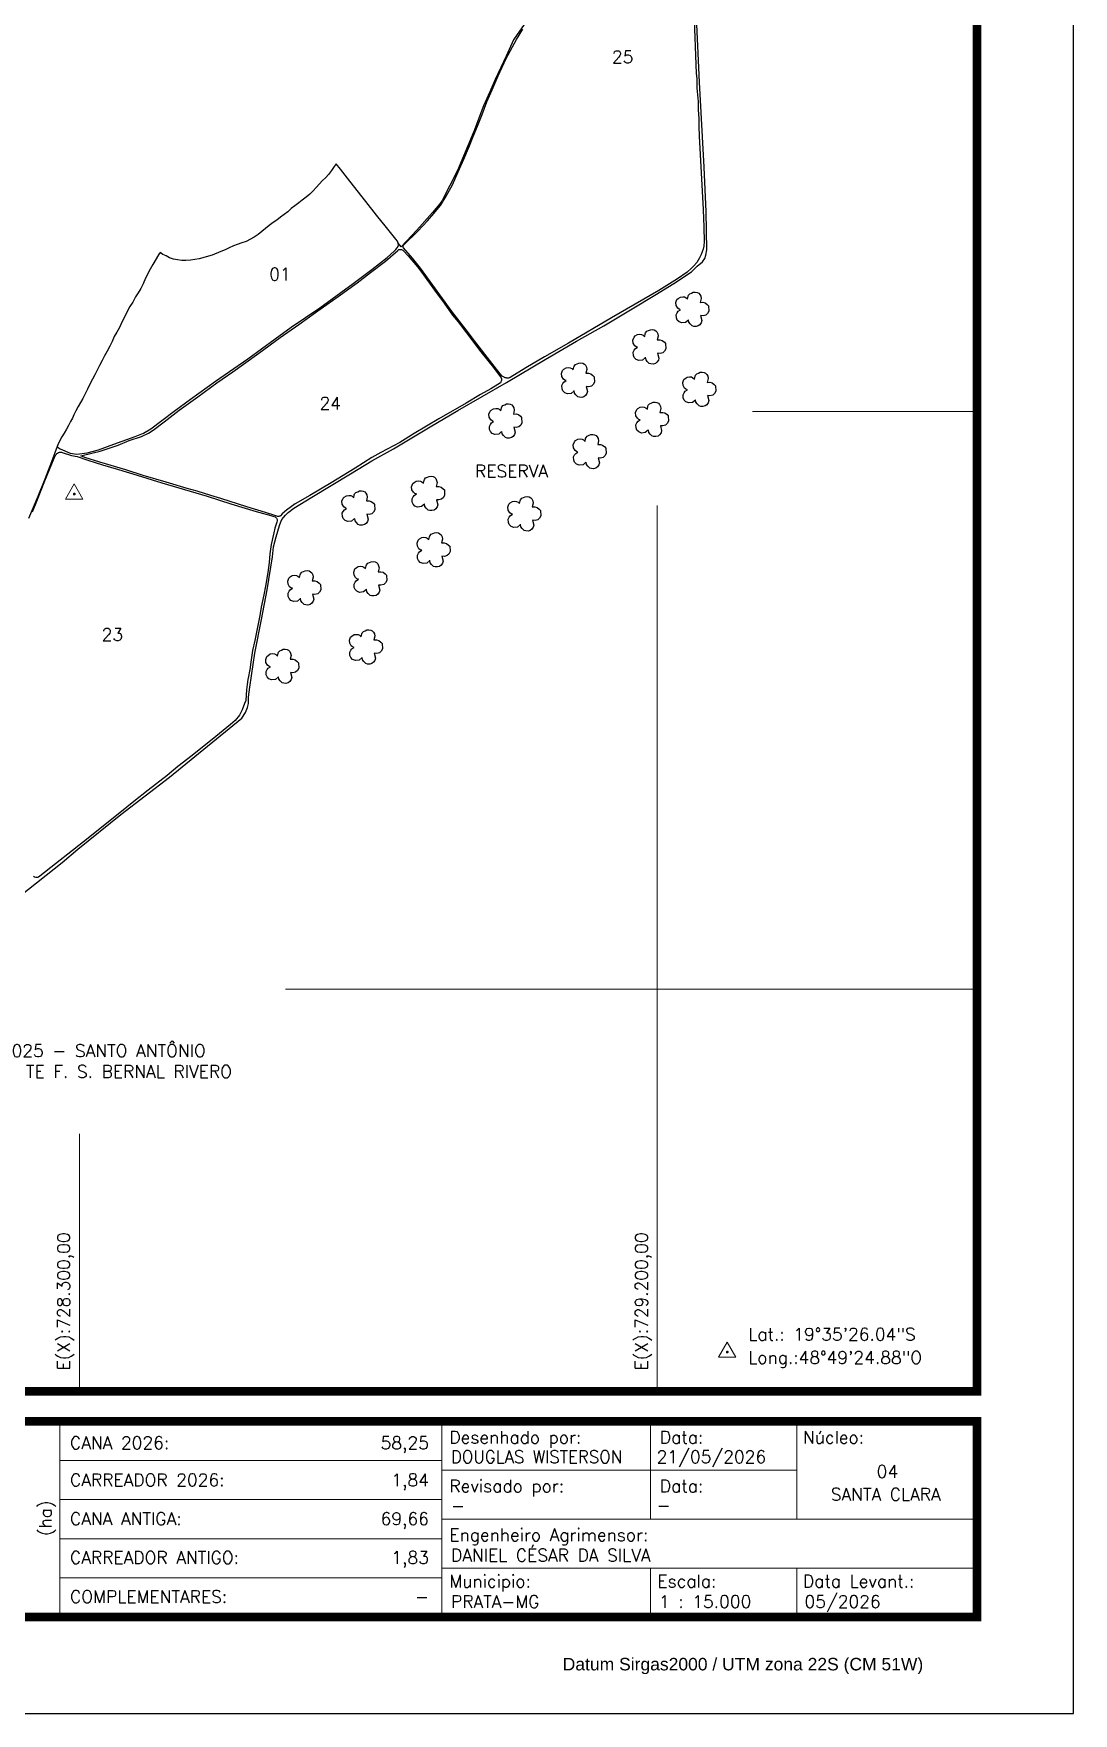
# Model space of a CAD drawing. Header units: inches. Extents: x 726698 to 729848, y 7830472 to 7834927.
# Drawn here: x 728228 to 729848, y 7830472 to 7833089 of the extents above; entities that cross this region are included whole.
import ezdxf
from ezdxf.enums import TextEntityAlignment as Align

# ---------------------------------------------------------------- set-up
doc = ezdxf.new("R2010")
doc.units = ezdxf.units.IN
doc.header["$MEASUREMENT"] = 0
for name, pattern in [('CONTINUO', [0]), ('LIN0', [0]), ('PONTILHADO', [5, 0, -5])]:
    doc.linetypes.add(name, pattern=pattern)
for name, color, linetype, lineweight in [('0114000627', 1, 'Continuous', 25), ('0114000627001', 5, 'Continuous', 25), ('MALHA', 8, 'Continuous', 9), ('Margem', 5, 'Continuous', 25), ('TEXTO', 7, 'Continuous', 25), ('TG', 7, 'LIN0', 25)]:
    doc.layers.add(name, color=color, linetype=linetype, lineweight=lineweight)
for name, color, linetype in [('0114000627023', 5, 'Continuous'), ('0114000627024', 5, 'Continuous'), ('0114000627025', 5, 'Continuous'), ('CONFRONTANTES', 7, 'Continuous'), ('VEGETAÇÃO', 94, 'PONTILHADO')]:
    doc.layers.add(name, color=color, linetype=linetype)
doc.styles.add('marcelo', font='arial.ttf')
doc.styles.add('SIMPLEX', font='')
doc.styles.get('SIMPLEX').set_extended_font_data('simplex.shx')

# ---------------------------------------------------------------- blocks, each defined once
blk = doc.blocks.new('MATO')
at = {"layer": 'VEGETAÇÃO', "color": 94, "linetype": 'CONTINUO'}
blk.add_polyline3d([(728769.5, 7832233.8, 0), (728764.9, 7832229.9, 0), (728759, 7832229.2, 0), (728754.8, 7832230.9, 0), (728751.9, 7832233.8, 0), (728750.6, 7832237.1, 0), (728750.3, 7832242.1, 0), (728751.9, 7832245.2, 0), (728753.6, 7832247.5, 0), (728757, 7832249.8, 0), (728754.8, 7832250.5, 0), (728752.7, 7832252.2, 0), (728750.2, 7832256.2, 0), (728749.7, 7832260.9, 0), (728751.6, 7832265.7, 0), (728753.4, 7832267.5, 0), (728756.9, 7832269.6, 0), (728760.5, 7832270.1, 0), (728763.4, 7832269.7, 0), (728765.7, 7832268.6, 0), (728768.2, 7832266.4, 0), (728769, 7832270.7, 0), (728769.6, 7832272.4, 0), (728771.5, 7832274.7, 0), (728774.3, 7832275.8, 0), (728777, 7832277, 0), (728780.1, 7832277.3, 0), (728783, 7832276.8, 0), (728785.4, 7832275.6, 0), (728787.1, 7832273.7, 0), (728788.6, 7832270.7, 0), (728789.2, 7832267.3, 0), (728787.8, 7832261.3, 0), (728792, 7832261.4, 0), (728795.5, 7832260.5, 0), (728798.8, 7832257.9, 0), (728800.6, 7832255.9, 0), (728801.1, 7832247.6, 0), (728799.1, 7832243.9, 0), (728796.4, 7832241.4, 0), (728792.2, 7832240.3, 0), (728788.4, 7832240.6, 0), (728790.4, 7832232.9, 0), (728789.5, 7832229.6, 0), (728787.3, 7832226.5, 0), (728784.8, 7832224.5, 0), (728781.3, 7832223.7, 0), (728777.9, 7832223.9, 0), (728775.3, 7832224.6, 0), (728772.3, 7832227.6, 0), (728770.3, 7832230.2, 0), (728769.7, 7832234.2, 0)], dxfattribs=at)

msp = doc.modelspace()

# ---------------------------------------------------------------- linework, layer by layer
at = {"layer": '0114000627'}
for points in [[(728154.9, 7831704.6), (728272.8, 7831797.6), (728297.3, 7831818), (728364.4, 7831872), (728440.1, 7831930.2), (728552.9, 7832022.4), (728552.9, 7832022.4), (728558.8, 7832031.2), (728561.5, 7832038.6), (728563, 7832045.1), (728563.1, 7832054.7), (728565.3, 7832070.3), (728573.3, 7832123.6), (728583.5, 7832176), (728592.4, 7832222.2), (728600.6, 7832273.5), (728602.4, 7832288.9), (728606.5, 7832304.7), (728611.3, 7832322.1), (728613.6, 7832328), (728615.2, 7832331.6), (728617.7, 7832334.8), (728620.9, 7832338.6), (728625.2, 7832342.6), (728634.1, 7832349.3), (728661.9, 7832366.6), (728722.3, 7832402.6), (728755.6, 7832422.9), (728789.3, 7832442), (728846.3, 7832475.8), (728889.2, 7832501.6), (728964.9, 7832545.1), (729025.2, 7832580.9), (729074.2, 7832609.4), (729116.9, 7832633.6), (729160.9, 7832659.8), (729196, 7832680.9), (729225.8, 7832699.4), (729253.4, 7832717.4), (729262.1, 7832726.5), (729270.5, 7832733.2), (729273.9, 7832738), (729275.7, 7832743.3), (729277.3, 7832751.5), (729276.4, 7832811.1), (729273.2, 7832880.6), (729265.8, 7833013.1), (729256.1, 7833227.1)], [(728998.7, 7833111.6), (728981.7, 7833087.1), (728975.9, 7833078.7), (728964.5, 7833053.2), (728947.4, 7833016.8), (728939, 7832997.9), (728929.5, 7832975.8), (728914.4, 7832936.1), (728888.8, 7832875.5), (728864.9, 7832828.5), (728861.2, 7832823.3), (728849.8, 7832810.1), (728825.7, 7832782.6), (728800.8, 7832756.5), (728796.5, 7832762.2), (728796.5, 7832762.2), (728795.2, 7832765.1), (728793, 7832768.2), (728778, 7832786.5), (728762.5, 7832805.6), (728745.9, 7832826.9), (728721.3, 7832858.6), (728706.4, 7832877.2), (728699.8, 7832885.8), (728696.5, 7832881.3), (728692.7, 7832875.2), (728687.9, 7832869.2), (728683.6, 7832864.2), (728678.2, 7832859.2), (728673.6, 7832854.6), (728668.8, 7832849), (728664, 7832843.8), (728658.9, 7832838.5), (728653, 7832833.7), (728647, 7832829.3), (728641.4, 7832825), (728635.4, 7832820.2), (728629.9, 7832815.9), (728624.4, 7832811.1), (728618.6, 7832807), (728613, 7832802.5), (728607.4, 7832798.1), (728601.5, 7832794.1), (728595.3, 7832789.6), (728589.7, 7832785), (728584.1, 7832780.3), (728578.1, 7832775.4), (728572.2, 7832771.5), (728559.6, 7832764.8), (728553, 7832762.4), (728545.6, 7832760.2), (728540, 7832757.9), (728533, 7832754.7), (728526.7, 7832751.7), (728520.4, 7832749.1), (728506.8, 7832743.6), (728486.3, 7832737.6), (728472.8, 7832735.5), (728465.8, 7832735), (728464.6, 7832735), (728459.6, 7832735.1), (728452.5, 7832736.4), (728446.4, 7832737.1), (728440.1, 7832739.3), (728434.9, 7832742.2), (728429.9, 7832744.6), (728425.4, 7832747.4), (728425.4, 7832747.4), (728423.3, 7832744), (728414.4, 7832728.8), (728410.1, 7832721.4), (728403, 7832707.4), (728399, 7832698.9), (728395.4, 7832691.3), (728391.4, 7832684.7), (728387.4, 7832678.3), (728383.1, 7832670.3), (728378.6, 7832663.4), (728374.4, 7832655.7), (728370.4, 7832648.1), (728366.6, 7832639.9), (728362.2, 7832630.6), (728358.2, 7832623.3), (728354.2, 7832616.5), (728350.8, 7832609.1), (728347, 7832601.5), (728343.1, 7832594.1), (728338.9, 7832586.5), (728335.4, 7832579.1), (728331.1, 7832571.8), (728323.7, 7832557), (728320.2, 7832550.1), (728316.2, 7832542.3), (728312.3, 7832534.9), (728309.1, 7832528.3), (728308.1, 7832526.2), (728305, 7832520), (728301.5, 7832513.8), (728297.8, 7832507.6), (728294.4, 7832501), (728291.4, 7832494.6), (728288.9, 7832489.6), (728286.1, 7832484.3), (728283, 7832478.1), (728279.6, 7832472.6), (728276.1, 7832466.4), (728272.4, 7832460.3), (728267, 7832449.7), (728256.5, 7832421.3), (728246, 7832394.4), (728234.9, 7832367.4), (728220.6, 7832333.4)]]:
    msp.add_lwpolyline(points, dxfattribs=at)
at = {"layer": '0114000627001', "linetype": 'ByBlock'}
msp.add_lwpolyline([(728795.2, 7832765.1), (728793, 7832768.2), (728778, 7832786.5), (728762.5, 7832805.6), (728745.9, 7832826.9), (728721.3, 7832858.6), (728706.4, 7832877.2), (728699.8, 7832885.8), (728696.5, 7832881.3), (728692.7, 7832875.2), (728687.9, 7832869.2), (728683.6, 7832864.2), (728678.2, 7832859.2), (728673.6, 7832854.6), (728668.8, 7832849), (728664, 7832843.8), (728658.9, 7832838.5), (728653, 7832833.7), (728647, 7832829.3), (728641.4, 7832825), (728635.4, 7832820.2), (728629.9, 7832815.9), (728624.4, 7832811.1), (728618.6, 7832807), (728613, 7832802.5), (728607.4, 7832798.1), (728601.5, 7832794.1), (728595.3, 7832789.6), (728589.7, 7832785), (728584.1, 7832780.3), (728578.1, 7832775.4), (728572.2, 7832771.5), (728559.6, 7832764.8), (728553, 7832762.4), (728545.6, 7832760.2), (728540, 7832757.9), (728533, 7832754.7), (728526.7, 7832751.7), (728520.4, 7832749.1), (728506.8, 7832743.6), (728486.3, 7832737.6), (728472.8, 7832735.5), (728465.8, 7832735), (728464.6, 7832735), (728459.6, 7832735.1), (728452.5, 7832736.4), (728446.4, 7832737.1), (728440.1, 7832739.3), (728434.9, 7832742.2), (728429.9, 7832744.6), (728425.4, 7832747.4), (728425.4, 7832747.4), (728423.3, 7832744), (728414.4, 7832728.8), (728410.1, 7832721.4), (728403, 7832707.4), (728399, 7832698.9), (728395.4, 7832691.3), (728391.4, 7832684.7), (728387.4, 7832678.3), (728383.1, 7832670.3), (728378.6, 7832663.4), (728374.4, 7832655.7), (728370.4, 7832648.1), (728366.6, 7832639.9), (728362.2, 7832630.6), (728358.2, 7832623.3), (728354.2, 7832616.5), (728350.8, 7832609.1), (728347, 7832601.5), (728343.1, 7832594.1), (728338.9, 7832586.5), (728335.4, 7832579.1), (728331.1, 7832571.8), (728323.7, 7832557), (728320.2, 7832550.1), (728316.2, 7832542.3), (728312.3, 7832534.9), (728309.1, 7832528.3), (728308.1, 7832526.2), (728305, 7832520), (728301.5, 7832513.8), (728297.8, 7832507.6), (728294.4, 7832501), (728291.4, 7832494.6), (728288.9, 7832489.6), (728286.1, 7832484.3), (728283, 7832478.1), (728279.6, 7832472.6), (728276.1, 7832466.4), (728272.4, 7832460.3), (728267, 7832449.7), (728265.2, 7832444.9), (728269.7, 7832441.7), (728285.3, 7832435.1), (728296, 7832433.5), (728312, 7832435.5), (728329.6, 7832440.2), (728353.7, 7832448.8), (728386.5, 7832461.1), (728399.8, 7832466.4), (728411.3, 7832472.9), (728428.5, 7832485.9), (728447.4, 7832500.2), (728473, 7832519.1), (728511.6, 7832546.9), (728562.1, 7832582.2), (728604.7, 7832613.2), (728629.7, 7832631.1), (728674.2, 7832661.2), (728726.2, 7832699.4), (728755.3, 7832721), (728779.5, 7832740), (728790.2, 7832749.4), (728793, 7832752.1), (728795, 7832754.7), (728796.2, 7832757.1), (728796.7, 7832759.5), (728796.5, 7832762.2)], close=True, dxfattribs=at)
at = {"layer": '0114000627023'}
msp.add_lwpolyline([(728226.9, 7832343.6), (728234.4, 7832362.9), (728246.1, 7832391.8), (728257.1, 7832418.3), (728260.7, 7832427), (728262.4, 7832431.2), (728263.2, 7832432.5), (728264.2, 7832433.6), (728264.9, 7832434.3), (728265.8, 7832435), (728267.3, 7832436), (728268.6, 7832436.4), (728269.9, 7832436.5), (728271.7, 7832436.4), (728272.8, 7832436.1), (728287.7, 7832431.3), (728296.5, 7832429.6), (728313, 7832424), (728335.8, 7832416.7), (728360.7, 7832409.5), (728389.9, 7832400.5), (728428.5, 7832388.6), (728498.9, 7832367.9), (728535.9, 7832356.3), (728575.1, 7832344.4), (728598.1, 7832337.9), (728602.7, 7832336.5), (728604.7, 7832335.8), (728605.9, 7832335), (728606.8, 7832333.9), (728607.4, 7832332.9), (728607.9, 7832331.5), (728607.9, 7832329.6), (728607.5, 7832327.3), (728604.1, 7832318.1), (728602.9, 7832310.9), (728598.4, 7832292.8), (728596.3, 7832278.3), (728595.2, 7832264.7), (728593.1, 7832249), (728589.6, 7832227.9), (728587.1, 7832214.4), (728583.2, 7832194.9), (728581, 7832182.3), (728572.9, 7832143.1), (728569.7, 7832127.8), (728567.7, 7832116.5), (728566.1, 7832105.8), (728565.2, 7832097.1), (728564.8, 7832095.5), (728563, 7832087.2), (728562.3, 7832082.4), (728561, 7832074.5), (728559.9, 7832066.3), (728559.6, 7832058.6), (728559, 7832050), (728557.2, 7832045.2), (728553.2, 7832035.4), (728549.1, 7832026.9), (728542.5, 7832018.6), (728535.3, 7832012.2), (728512.5, 7831993.5), (728475.3, 7831963.9), (728453, 7831946.8), (728436.5, 7831933.1), (728406.9, 7831909.9), (728384.6, 7831892.6), (728363, 7831875), (728340.2, 7831856.4), (728316, 7831837.5), (728289.2, 7831816), (728262.6, 7831795.2), (728238.2, 7831776.1), (728236.1, 7831774.7), (728234.7, 7831774.1), (728233, 7831773.9), (728231.8, 7831773.9), (728229.8, 7831774.5), (728228.2, 7831775.4)], dxfattribs=at)
at = {"layer": '0114000627024'}
msp.add_lwpolyline([(728804.3, 7832750.8), (728811.9, 7832742.4), (728826.3, 7832725.1), (728835.8, 7832712.9), (728852.9, 7832689.1), (728867.8, 7832668.6), (728881.1, 7832649.8), (728889.6, 7832639.7), (728902.8, 7832622.3), (728925.1, 7832592.6), (728944.7, 7832568.3), (728952, 7832558.5), (728955.4, 7832554.3), (728956.6, 7832552.5), (728957.2, 7832550.9), (728957.2, 7832549), (728957.1, 7832548.1), (728956.9, 7832547.3), (728956.4, 7832546), (728955.8, 7832544.8), (728951.8, 7832542.1), (728940.8, 7832535.4), (728924.8, 7832526.6), (728902.2, 7832512.9), (728859.9, 7832488.6), (728821.3, 7832465.4), (728799.2, 7832451.5), (728769.2, 7832435.8), (728755.3, 7832428.5), (728729.2, 7832411.4), (728692.1, 7832388.9), (728658.8, 7832369.3), (728635.9, 7832355.9), (728622.2, 7832346), (728615.9, 7832340.6), (728613, 7832337.5), (728612.4, 7832337), (728611.6, 7832336.7), (728610.7, 7832336.5), (728609.7, 7832336.5), (728608.6, 7832336.6), (728607.6, 7832336.8), (728604.3, 7832338), (728589.6, 7832342.6), (728560.7, 7832351.3), (728520.2, 7832364.2), (728504.4, 7832369.3), (728483.4, 7832375.6), (728467.6, 7832379.8), (728435.2, 7832389.8), (728399, 7832400.3), (728372.2, 7832409.2), (728331.9, 7832421.2), (728308.2, 7832428.3), (728302.1, 7832431.1), (728321.1, 7832435.4), (728332.3, 7832438.3), (728343.3, 7832441.7), (728360, 7832447.7), (728377.5, 7832454.7), (728396.4, 7832461), (728407.5, 7832466.3), (728414.7, 7832470.9), (728431.7, 7832484), (728455.4, 7832502), (728484.1, 7832522.8), (728513.9, 7832544.4), (728538.7, 7832561.6), (728579.2, 7832590.8), (728612.6, 7832615.3), (728641.6, 7832635.6), (728667.8, 7832653.9), (728702.9, 7832679.2), (728732.6, 7832700.4), (728753.5, 7832716.3), (728776.4, 7832734.1), (728795.7, 7832750.7), (728797, 7832751.8), (728797.6, 7832752.1), (728798.1, 7832752.3), (728798.8, 7832752.4), (728799.4, 7832752.5), (728800.3, 7832752.3), (728801.5, 7832752), (728802.7, 7832751.7), (728803.7, 7832751.2)], close=True, dxfattribs=at)
at = {"layer": '0114000627025'}
msp.add_lwpolyline([(729256.8, 7833124.1), (729260.8, 7833026.4), (729261.5, 7833018.4), (729261.7, 7833003.8), (729263.5, 7832982.6), (729263.5, 7832970), (729264.7, 7832956.1), (729264.5, 7832943.8), (729265, 7832929), (729271.4, 7832814.7), (729272.6, 7832787), (729273, 7832764.8), (729272.3, 7832757.3), (729271.3, 7832752.9), (729269.9, 7832748.6), (729268.3, 7832744.3), (729265.9, 7832739.4), (729263.6, 7832735.4), (729261.4, 7832732.2), (729256.9, 7832726.8), (729253.2, 7832723), (729246.6, 7832716.9), (729231.6, 7832706.6), (729202.2, 7832688.4), (729128.6, 7832645.6), (729061.7, 7832606.1), (729024.3, 7832585.1), (728995.3, 7832567.7), (728970.8, 7832552.8), (728969.5, 7832552.2), (728968.7, 7832551.9), (728967.8, 7832551.8), (728965.9, 7832552), (728964.6, 7832552.1), (728963.3, 7832552.4), (728962.2, 7832552.7), (728961.3, 7832553.2), (728958.6, 7832555.1), (728955.5, 7832558.4), (728942.3, 7832575.4), (728915.2, 7832610), (728902.1, 7832627.3), (728880.3, 7832655.1), (728831, 7832723.2), (728818.8, 7832738.7), (728804.6, 7832754.7), (728804.2, 7832755.5), (728804.1, 7832756.2), (728804.1, 7832756.9), (728804.2, 7832757.6), (728804.4, 7832758.3), (728804.8, 7832759), (728805.3, 7832759.6), (728806.8, 7832761), (728811.4, 7832765.5), (728820.2, 7832774.1), (728827.1, 7832781), (728842, 7832797), (728851.8, 7832808.3), (728862.2, 7832820.8), (728871.3, 7832835.1), (728880.8, 7832853.2), (728889.8, 7832873), (728898.8, 7832892.9), (728907.6, 7832913.7), (728913.4, 7832928.2), (728920, 7832944.4), (728927, 7832962.7), (728934.7, 7832982), (728942.8, 7833000.9), (728952.3, 7833022.5), (728964.4, 7833049.6), (728980.7, 7833079.5), (728990.7, 7833095.7)], dxfattribs=at)
at = {"layer": 'MALHA'}
for points in [[(729348.2, 7832500), (729698.2, 7832500)], [(729200, 7830973.6), (729200, 7832353.4)], [(728620.9, 7831600), (729698.2, 7831600)], [(728300, 7830973.6), (728300, 7831374.8)]]:
    msp.add_lwpolyline(points, dxfattribs=at)
at = {"layer": 'Margem', "color": 174, "linetype": 'LIN0', "flags": 128}
msp.add_lwpolyline([(729848.2, 7830472), (729848.2, 7834927), (726698.2, 7834927), (726698.2, 7830472)], close=True, dxfattribs=at)
at = {"layer": 'Margem', "color": 174, "linetype": 'LIN0', "const_width": 13.6, "flags": 128}
msp.add_lwpolyline([(726848.2, 7830927), (729698.2, 7830927), (729698.2, 7830622), (726848.2, 7830622)], close=True, dxfattribs=at)
at = {"layer": 'Margem', "color": 174, "linetype": 'LIN0', "const_width": 1.51, "flags": 128}
for points in [[(728269.3, 7830927), (728269.3, 7830625.7)], [(728864.2, 7830927), (728864.2, 7830625.7)], [(729189.6, 7830774.5), (729189.6, 7830927)], [(729417.2, 7830774.5), (729417.2, 7830927)], [(728269.3, 7830866), (728864.2, 7830866)], [(728864.2, 7830850.7), (729417.2, 7830850.7)], [(728269.3, 7830805), (728864.2, 7830805)], [(728864.2, 7830774.5), (729698.4, 7830774.5)], [(728269.3, 7830744), (728864.2, 7830744)], [(728864.2, 7830698.2), (729698.3, 7830698.2)], [(729189.6, 7830698.2), (729189.6, 7830622.7)], [(729417.2, 7830698.2), (729417.2, 7830622.7)], [(728269.3, 7830683), (728864.2, 7830683)]]:
    msp.add_lwpolyline(points, dxfattribs=at)
at = {"layer": 'TEXTO', "color": 7, "lineweight": 9, "flags": 128}
for points in [[(728278.3, 7832363.5), (728305.4, 7832363.5), (728291.9, 7832387)], [(729295.4, 7831027), (729322.6, 7831027), (729309, 7831050.5)]]:
    msp.add_lwpolyline(points, close=True, dxfattribs=at)
at = {"layer": 'TEXTO', "color": 7, "lineweight": 9, "const_width": 2.12, "flags": 128}
for points in [[(728290.8, 7832371.3, -1), (728292.9, 7832371.3, -1)], [(729307.9, 7831034.8, -1), (729310.1, 7831034.8, -1)]]:
    msp.add_lwpolyline(points, format="xyb", close=True, dxfattribs=at)
at = {"layer": 'TG', "color": 174, "linetype": 'LIN0', "const_width": 13.6}
msp.add_lwpolyline([(729698.2, 7830973.6), (729698.2, 7834777), (726848.2, 7834777), (726848.2, 7830973.6)], close=True, dxfattribs=at)

# ---------------------------------------------------------------- block references
at = {"layer": 'VEGETAÇÃO'}
for p in [(479.1, 408.6), (412.2, 350.1), (301, 298.2), (489.9, 284), (188.1, 234.7), (416.4, 237.2), (319.4, 187), (67.7, 121.8), (-41, 99.2), (217.4, 90), (76.1, 34), (-22.6, -11.1), (-125.4, -25.3), (-29.3, -117.3), (-159.7, -147.4)]:
    msp.add_blockref('MATO', p, dxfattribs=at)

# ---------------------------------------------------------------- texts
at = {"layer": 'CONFRONTANTES', "linetype": 'Continuous', "style": 'SIMPLEX'}
for s, p in [('025 - SANTO ANTÔNIO ', (728194.2, 7831494.5)), ('IVONETE F. S. BERNAL RIVERO', (728142.2, 7831462))]:
    msp.add_text(s, height=19.5, dxfattribs=at).set_placement(p)
at = {"layer": 'MALHA', "style": 'SIMPLEX'}
for s, p in [('E(X):728.300,00', (728275.3, 7831113.9)), ('E(X):729.200,00', (729175.3, 7831113.9))]:
    msp.add_text(s, height=19.5, rotation=90, dxfattribs=at).set_placement(p, align=Align.MIDDLE_CENTER)
at = {"layer": 'Margem', "color": 7, "linetype": 'Continuous', "style": 'SIMPLEX'}
for s, p in [('CANA 2026:', (728285.2, 7830903.2)), ('21/05/2026', (729199.1, 7830881.5)), ('CARREADOR 2026:', (728285.2, 7830845.4)), ('-', (728878.6, 7830805.2)), ('-', (729199.1, 7830805.9)), ('CANA ANTIGA:', (728285.2, 7830785)), ('CARREADOR ANTIGO:', (728285.2, 7830724.6)), ('DANIEL CÉSAR DA SILVA', (728878.6, 7830728.1)), ('COMPLEMENTARES:', (728285.2, 7830663.6)), ('05/2026', (729429.3, 7830655.9)), ('PRATA-MG', (728878.6, 7830655.9)), ('1 : 15.000', (729202.7, 7830655.9))]:
    msp.add_text(s, height=19.5, dxfattribs=at).set_placement(p, align=Align.TOP_LEFT)
for s, p in [('58,25', (728844.3, 7830903.2)), ('1,84', (728844.3, 7830845.4)), ('69,66', (728844.3, 7830785)), ('1,83', (728844.3, 7830724.6)), ('-', (728844.3, 7830663.6))]:
    msp.add_text(s, height=19.5, dxfattribs=at).set_placement(p, align=Align.TOP_RIGHT)
at = {"layer": 'Margem', "color": 7, "linetype": 'Continuous', "lineweight": 9}
for s, style, p in [('Desenhado por:', 'SIMPLEX', (728876.1, 7830911.8)), ('Data:', 'SIMPLEX', (729204, 7830911.8)), ('Núcleo:', 'SIMPLEX', (729426.8, 7830911.8)), ('Revisado por:', 'SIMPLEX', (728876.1, 7830835.9)), ('Data:', 'SIMPLEX', (729204, 7830835.9)), ('Engenheiro Agrimensor:', 'SIMPLEX', (728876.1, 7830759.9)), ('Municipio:', 'SIMPLEX', (728876.1, 7830687.7)), ('Escala:', 'SIMPLEX', (729200.1, 7830687.7)), ('Data Levant.:', 'SIMPLEX', (729426.8, 7830687.7)), ('Datum Sirgas2000 / UTM zona 22S (CM 51W)', 'marcelo', (729052.7, 7830558.5))]:
    msp.add_text(s, height=19.5, dxfattribs=dict(at, style=style)).set_placement(p, align=Align.TOP_LEFT)
at = {"layer": 'Margem', "color": 7, "linetype": 'Continuous', "style": 'SIMPLEX', "width": 0.97}
msp.add_text('DOUGLAS WISTERSON', height=19.5, dxfattribs=at).set_placement((728878.6, 7830881.5), align=Align.TOP_LEFT)
at = {"layer": 'Margem', "color": 7, "linetype": 'Continuous', "style": 'SIMPLEX'}
for s, p in [('04', (729558.5, 7830848.7)), ('SANTA CLARA', (729555.9, 7830813.3))]:
    msp.add_text(s, height=19.5, dxfattribs=at).set_placement(p, align=Align.MIDDLE_CENTER)
msp.add_text('(ha)', height=19.5, rotation=90, dxfattribs=at).set_placement((728246.8, 7830776.1), align=Align.MIDDLE_CENTER)
at = {"layer": 'TEXTO', "linetype": 'Continuous', "style": 'SIMPLEX'}
for s, p in [('25', (729146.1, 7833052.2)), ('01', (728612.2, 7832713.9)), ('24', (728690.7, 7832512.7)), ('RESERVA', (728972.9, 7832407.2)), ('23', (728351.2, 7832152.5))]:
    msp.add_text(s, height=19.5, dxfattribs=at).set_placement(p, align=Align.MIDDLE_CENTER)
at = {"layer": 'TEXTO', "linetype": 'ByBlock', "style": 'SIMPLEX'}
for s, p in [('Lat.: 19°35\'26.04"S', (729341.7, 7831052.8)), ('Long.:48°49\'24.88"O', (729341.7, 7831016.6))]:
    msp.add_text(s, height=19.5, dxfattribs=at).set_placement(p)

doc.saveas('drawing.dxf')
